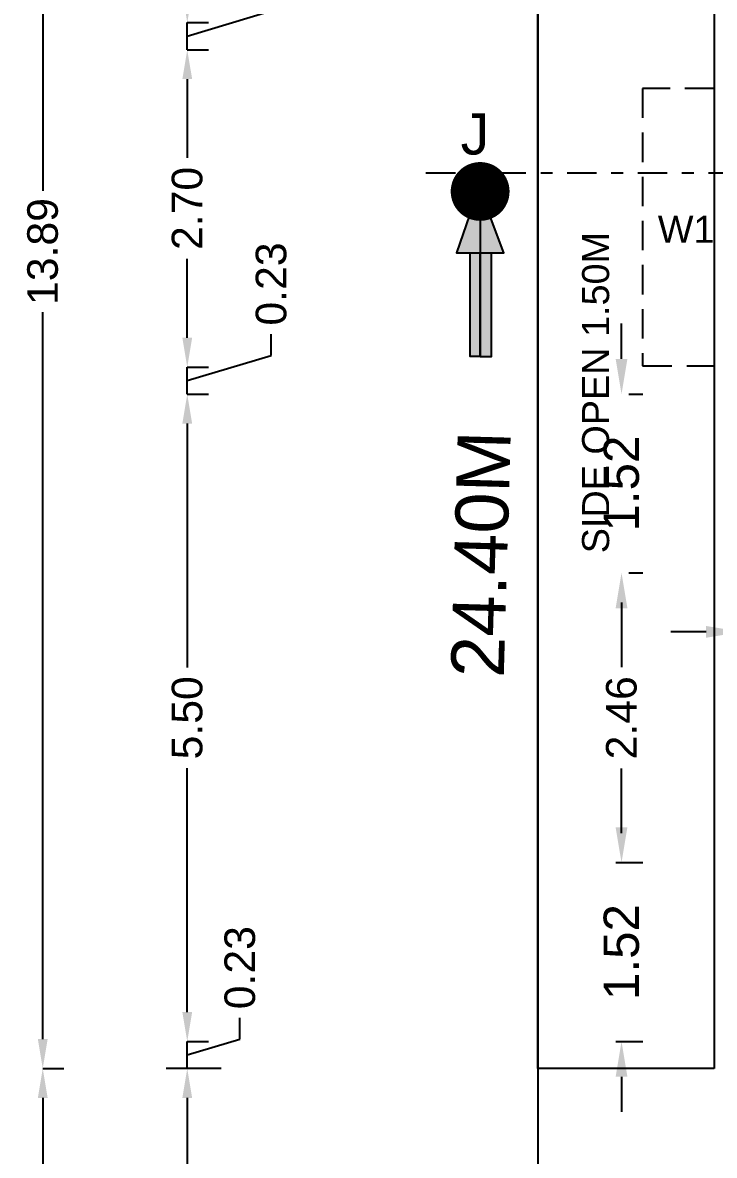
# Model space of a CAD drawing. Header units: metres. Extents: x 31 to 185, y 214 to 372.
# Drawn here: x 47.3 to 53.17, y 264.66 to 274.29 of the extents above; entities that cross this region are included whole.
import ezdxf

# ---------------------------------------------------------------- set-up
doc = ezdxf.new("R2010")
doc.units = ezdxf.units.M
doc.header["$MEASUREMENT"] = 0
doc.linetypes.add('DASHDOT2', pattern=[0.5, 0.25, -0.125, 0, -0.125])
doc.linetypes.add('DASHED2', pattern=[0.375, 0.25, -0.125])
for name, color, linetype in [('0 @ 1', 7, 'Continuous'), ('BLK_1_LVL_0_SIDE_SETBACK1', 171, 'Continuous'), ('PLOT_BOUNDARY', 70, 'Continuous')]:
    doc.layers.add(name, color=color, linetype=linetype)
doc.layers.add('BLK_1_FLR_0_STAIR_1_FLIGHT_2', color=7, linetype='Continuous', lineweight=0)
doc.layers.add('BLK_1_FLR_0_STAIR_1_LANDING_1', color=7, linetype='Continuous', lineweight=0)
doc.styles.add('ROMANT', font='arial.ttf', dxfattribs={"height": 15})
doc.styles.get("Standard").update_dxf_attribs({"font": 'arial.ttf'})
doc.styles.add('style1', font='arialbd.ttf', dxfattribs={"height": 9})
doc.styles.add('style2', font='arial.ttf')
doc.dimstyles.new('Annotative', dxfattribs={"dimscale": 0, "dimtxt": 0.3, "dimasz": 0.3, "dimexe": 0.18, "dimexo": 0.0625, "dimgap": 0.09, "dimtad": 0, "dimzin": 0, "dimdsep": 46, "dimtxsty": 'Standard', "dimcen": 0.09, "dimadec": 0, "dimazin": 0, "dimtfac": 1, "dimtofl": 0, "dimtmove": 0, "dimatfit": 3, "dimfxl": 0, "dimtolj": 1, "dimtzin": 0, "dimarcsym": 0})
doc.dimstyles.new('Standard$0', dxfattribs={"dimtxt": 0.5, "dimasz": 0.5, "dimexe": 0, "dimexo": 1, "dimgap": 0, "dimtad": 0, "dimdec": 4, "dimzin": 0, "dimdsep": 46, "dimlunit": 4, "dimtxsty": 'Standard', "dimcen": 0.09, "dimadec": 0, "dimazin": 0, "dimtfac": 1, "dimtdec": 4, "dimtofl": 0, "dimtmove": 0, "dimatfit": 3, "dimfxl": 0, "dimtolj": 1, "dimtzin": 0, "dimarcsym": 0})
doc.dimstyles.new('STANDARD$7', dxfattribs={"dimtxt": 200, "dimasz": 100, "dimexe": 200, "dimexo": 200, "dimgap": 100, "dimtad": 1, "dimzin": 12, "dimdsep": 46, "dimtxsty": 'style1', "dimblk": 'OBLIQUE', "dimblk1": 'DOT', "dimblk2": 'DOT', "dimsah": 1, "dimcen": 200, "dimse1": 1, "dimse2": 1, "dimclrd": 6, "dimclre": 3, "dimclrt": 6, "dimadec": 0, "dimazin": 0, "dimtfac": 1, "dimtix": 1, "dimtmove": 2, "dimatfit": 3, "dimldrblk": 'DOT', "dimfxl": 0, "dimtolj": 1, "dimtzin": 12, "dimarcsym": 0})

# ---------------------------------------------------------------- blocks, each defined once
blk = doc.blocks.new('*D187')
at = {"color": 0, "lineweight": -2, "ltscale": 10}
for p, q in [((53.4021, 269.1868), (53.4021, 268.9314)), ((54.9221, 269.1868), (54.9221, 268.9314)), ((53.1021, 269.1114), (52.8021, 269.1114)), ((55.2221, 269.1114), (55.5221, 269.1114))]:
    blk.add_line(p, q, dxfattribs=at)
for points in [[(53.1021, 269.1614), (53.1021, 269.0614), (53.4021, 269.1114)], [(55.2221, 269.1614), (55.2221, 269.0614), (54.9221, 269.1114)]]:
    blk.add_solid(points, dxfattribs=at)
at = {"layer": 'Defpoints', "color": 0, "lineweight": -2, "ltscale": 10}
for p in [(53.4021, 269.2493), (54.9221, 269.2493), (53.4021, 269.1114)]:
    blk.add_point(p, dxfattribs=at)
at = {"color": 0, "lineweight": -2, "ltscale": 10, "insert": (54.1621, 269.1114), "char_height": 0.3, "attachment_point": 5}
blk.add_mtext('\\A1;1.52', dxfattribs=at)
blk = doc.blocks.new('*D178')
at = {"color": 0, "lineweight": -2}
for p, q in [((48.9824, 265.3993), (48.5137, 265.3993)), ((48.6937, 265.1493), (48.6937, 262.7984)), ((48.6937, 259.6409), (48.6937, 261.9918)), ((48.9824, 259.3909), (48.5137, 259.3909))]:
    blk.add_line(p, q, dxfattribs=at)
for points in [[(48.6521, 265.1493), (48.7354, 265.1493), (48.6937, 265.3993)], [(48.6521, 259.6409), (48.7354, 259.6409), (48.6937, 259.3909)]]:
    blk.add_solid(points, dxfattribs=at)
at = {"layer": 'Defpoints', "color": 0, "lineweight": -2}
for p in [(48.6937, 265.3993), (49.0449, 265.3993), (49.0449, 259.3909)]:
    blk.add_point(p, dxfattribs=at)
at = {"color": 0, "insert": (48.6937, 262.3951), "char_height": 0.26, "attachment_point": 5, "rotation": 90}
blk.add_mtext('\\A1;6.01', dxfattribs=at)
blk = doc.blocks.new('*D179')
at = {"color": 0, "lineweight": -2}
for p, q in [((48.6937, 265.8793), (48.6937, 266.1293)), ((49.1416, 265.6486), (49.1416, 265.8286)), ((48.6937, 265.5143), (49.1416, 265.6486)), ((48.6937, 265.6293), (48.8737, 265.6293)), ((48.6937, 265.3993), (48.6937, 265.6293)), ((48.9824, 265.3993), (48.5137, 265.3993)), ((48.6937, 265.1493), (48.6937, 264.8993))]:
    blk.add_line(p, q, dxfattribs=at)
for points in [[(48.6521, 265.8793), (48.7354, 265.8793), (48.6937, 265.6293)], [(48.6521, 265.1493), (48.7354, 265.1493), (48.6937, 265.3993)]]:
    blk.add_solid(points, dxfattribs=at)
at = {"layer": 'Defpoints', "color": 0, "lineweight": -2}
for p in [(48.6937, 265.6293), (48.6937, 265.6293), (49.0449, 265.3993)]:
    blk.add_point(p, dxfattribs=at)
at = {"color": 0, "insert": (49.1416, 266.2563), "char_height": 0.26, "attachment_point": 5, "rotation": 90}
blk.add_mtext('\\A1;0.23', dxfattribs=at)
blk = doc.blocks.new('*D180')
at = {"color": 0, "lineweight": -2}
for p, q in [((48.6937, 271.1323), (48.8737, 271.1323)), ((48.6937, 270.8823), (48.6937, 268.808)), ((48.6937, 265.8793), (48.6937, 267.9535)), ((48.6937, 265.6293), (48.8737, 265.6293))]:
    blk.add_line(p, q, dxfattribs=at)
for points in [[(48.6521, 270.8823), (48.7354, 270.8823), (48.6937, 271.1323)], [(48.6521, 265.8793), (48.7354, 265.8793), (48.6937, 265.6293)]]:
    blk.add_solid(points, dxfattribs=at)
at = {"layer": 'Defpoints', "color": 0, "lineweight": -2}
for p in [(48.6937, 271.1323), (48.6937, 271.1323), (48.6937, 265.6293)]:
    blk.add_point(p, dxfattribs=at)
at = {"color": 0, "insert": (48.6937, 268.3808), "char_height": 0.26, "attachment_point": 5, "rotation": 90}
blk.add_mtext('\\A1;5.50', dxfattribs=at)
blk = doc.blocks.new('*D181')
at = {"color": 0, "lineweight": -2}
for p, q in [((48.6937, 271.6123), (48.6937, 271.8623)), ((49.4073, 271.4613), (49.4073, 271.6413)), ((48.6937, 271.2473), (49.4073, 271.4613)), ((48.6937, 271.3623), (48.8737, 271.3623)), ((48.6937, 271.1323), (48.6937, 271.3623)), ((48.6937, 271.1323), (48.8737, 271.1323)), ((48.6937, 270.8823), (48.6937, 270.6323))]:
    blk.add_line(p, q, dxfattribs=at)
for points in [[(48.6521, 271.6123), (48.7354, 271.6123), (48.6937, 271.3623)], [(48.6521, 270.8823), (48.7354, 270.8823), (48.6937, 271.1323)]]:
    blk.add_solid(points, dxfattribs=at)
at = {"layer": 'Defpoints', "color": 0, "lineweight": -2}
for p in [(48.6937, 271.3623), (48.6937, 271.3623), (48.6937, 271.1323)]:
    blk.add_point(p, dxfattribs=at)
at = {"color": 0, "insert": (49.4073, 272.069), "char_height": 0.26, "attachment_point": 5, "rotation": 90}
blk.add_mtext('\\A1;0.23', dxfattribs=at)
blk = doc.blocks.new('*D182')
at = {"color": 0, "lineweight": -2}
for p, q in [((48.6937, 274.0609), (48.8737, 274.0609)), ((48.6937, 273.8109), (48.6937, 273.141)), ((48.6937, 271.6123), (48.6937, 272.2821)), ((48.6937, 271.3623), (48.8737, 271.3623))]:
    blk.add_line(p, q, dxfattribs=at)
for points in [[(48.6521, 273.8109), (48.7354, 273.8109), (48.6937, 274.0609)], [(48.6521, 271.6123), (48.7354, 271.6123), (48.6937, 271.3623)]]:
    blk.add_solid(points, dxfattribs=at)
at = {"layer": 'Defpoints', "color": 0, "lineweight": -2}
for p in [(48.6937, 274.0609), (48.6937, 274.0609), (48.6937, 271.3623)]:
    blk.add_point(p, dxfattribs=at)
at = {"color": 0, "insert": (48.6937, 272.7116), "char_height": 0.26, "attachment_point": 5, "rotation": 90}
blk.add_mtext('\\A1;2.70', dxfattribs=at)
blk = doc.blocks.new('*D183')
at = {"color": 0, "lineweight": -2}
for p, q in [((48.6937, 274.5409), (48.6937, 274.7909)), ((49.4073, 274.39), (49.4073, 274.57)), ((48.6937, 274.1759), (49.4073, 274.39)), ((48.6937, 274.2909), (48.8737, 274.2909)), ((48.6937, 274.0609), (48.6937, 274.2909)), ((48.6937, 274.0609), (48.8737, 274.0609)), ((48.6937, 273.8109), (48.6937, 273.5609))]:
    blk.add_line(p, q, dxfattribs=at)
for points in [[(48.6521, 274.5409), (48.7354, 274.5409), (48.6937, 274.2909)], [(48.6521, 273.8109), (48.7354, 273.8109), (48.6937, 274.0609)]]:
    blk.add_solid(points, dxfattribs=at)
at = {"layer": 'Defpoints', "color": 0, "lineweight": -2}
for p in [(48.6937, 274.2909), (48.6937, 274.2909), (48.6937, 274.0609)]:
    blk.add_point(p, dxfattribs=at)
at = {"color": 0, "insert": (49.4073, 274.9976), "char_height": 0.26, "attachment_point": 5, "rotation": 90}
blk.add_mtext('\\A1;0.23', dxfattribs=at)
blk = doc.blocks.new('*D186')
at = {"color": 0, "lineweight": -2}
for p, q in [((47.4659, 265.3993), (47.6459, 265.3993)), ((47.4659, 265.1493), (47.4659, 262.7984)), ((47.4659, 259.6409), (47.4659, 261.9918)), ((47.4659, 259.3909), (47.6459, 259.3909))]:
    blk.add_line(p, q, dxfattribs=at)
for points in [[(47.4242, 265.1493), (47.5076, 265.1493), (47.4659, 265.3993)], [(47.4242, 259.6409), (47.5076, 259.6409), (47.4659, 259.3909)]]:
    blk.add_solid(points, dxfattribs=at)
at = {"layer": 'Defpoints', "color": 0, "lineweight": -2}
for p in [(47.4659, 265.3993), (47.4659, 265.3993), (47.4659, 259.3909)]:
    blk.add_point(p, dxfattribs=at)
at = {"color": 0, "insert": (47.4659, 262.3951), "char_height": 0.26, "attachment_point": 5, "rotation": 90}
blk.add_mtext('\\A1;6.01', dxfattribs=at)
blk = doc.blocks.new('*D172')
at = {"color": 0, "lineweight": -2}
for p, q in [((47.4659, 279.2909), (47.6459, 279.2909)), ((47.4659, 279.0409), (47.4659, 272.8618)), ((47.4659, 265.6493), (47.4659, 271.8284)), ((47.4659, 265.3993), (47.6459, 265.3993))]:
    blk.add_line(p, q, dxfattribs=at)
for points in [[(47.4242, 279.0409), (47.5076, 279.0409), (47.4659, 279.2909)], [(47.4242, 265.6493), (47.5076, 265.6493), (47.4659, 265.3993)]]:
    blk.add_solid(points, dxfattribs=at)
at = {"layer": 'Defpoints', "color": 0, "lineweight": -2}
for p in [(47.4659, 279.2909), (47.4659, 279.2909), (47.4659, 265.3993)]:
    blk.add_point(p, dxfattribs=at)
at = {"color": 0, "insert": (47.4659, 272.3451), "char_height": 0.26, "attachment_point": 5, "rotation": 90}
blk.add_mtext('\\A1;13.89', dxfattribs=at)
blk = doc.blocks.new('_Dot')
at = {"color": 0, "linetype": 'ByBlock', "lineweight": -2}
blk.add_line((-0.5, 0), (-1, 0), dxfattribs=at)
at = {"color": 0, "linetype": 'ByBlock', "const_width": 0.5}
blk.add_lwpolyline([(-0.25, 0, 1), (0.25, 0, 1)], format="xyb", close=True, dxfattribs=at)
blk = doc.blocks.new('_Oblique')
at = {"color": 0, "linetype": 'ByBlock', "lineweight": -2}
blk.add_line((-0.5, -0.5), (0.5, 0.5), dxfattribs=at)
blk = doc.blocks.new('*D195')
at = {"layer": 'BLK_1_FLR_0_STAIR_1_LANDING_1', "color": 1, "lineweight": -2, "ltscale": 10}
for p, q in [((52.3836, 267.4493), (52.3836, 267.7493)), ((52.336, 267.1493), (52.5636, 267.1493)), ((52.336, 265.6293), (52.5636, 265.6293)), ((52.3836, 265.3293), (52.3836, 265.0293))]:
    blk.add_line(p, q, dxfattribs=at)
for points in [[(52.3336, 267.4493), (52.4336, 267.4493), (52.3836, 267.1493)], [(52.3336, 265.3293), (52.4336, 265.3293), (52.3836, 265.6293)]]:
    blk.add_solid(points, dxfattribs=at)
at = {"layer": 'Defpoints', "color": 0, "lineweight": -2, "ltscale": 10}
for p in [(52.2735, 267.1493), (52.3836, 267.1493), (52.2735, 265.6293)]:
    blk.add_point(p, dxfattribs=at)
at = {"layer": 'BLK_1_FLR_0_STAIR_1_LANDING_1', "color": 1, "lineweight": -2, "ltscale": 10, "insert": (52.3836, 266.3893), "char_height": 0.3, "attachment_point": 5, "rotation": 90}
blk.add_mtext('\\A1;1.52', dxfattribs=at)
blk = doc.blocks.new('*D196')
at = {"layer": 'BLK_1_FLR_0_STAIR_1_FLIGHT_2', "color": 1, "lineweight": -2, "ltscale": 10}
for p, q in [((52.4461, 269.6123), (52.5636, 269.6123)), ((52.3836, 269.3623), (52.3836, 268.8106)), ((52.3836, 267.3993), (52.3836, 267.951)), ((52.336, 267.1493), (52.5636, 267.1493))]:
    blk.add_line(p, q, dxfattribs=at)
for points in [[(52.3419, 269.3623), (52.4252, 269.3623), (52.3836, 269.6123)], [(52.3419, 267.3993), (52.4252, 267.3993), (52.3836, 267.1493)]]:
    blk.add_solid(points, dxfattribs=at)
at = {"layer": 'Defpoints', "color": 0, "lineweight": -2, "ltscale": 10}
for p in [(52.3836, 269.6123), (52.3836, 269.6123), (52.2735, 267.1493)]:
    blk.add_point(p, dxfattribs=at)
at = {"layer": 'BLK_1_FLR_0_STAIR_1_FLIGHT_2', "color": 1, "lineweight": -2, "ltscale": 10, "insert": (52.3836, 268.3808), "char_height": 0.26, "attachment_point": 5, "rotation": 90}
blk.add_mtext('\\A1;2.46', dxfattribs=at)
blk = doc.blocks.new('*D197')
at = {"layer": 'BLK_1_FLR_0_STAIR_1_LANDING_1', "color": 1, "lineweight": -2, "ltscale": 10}
for p, q in [((52.3836, 271.4323), (52.3836, 271.7323)), ((52.4461, 271.1323), (52.5636, 271.1323)), ((52.4461, 269.6123), (52.5636, 269.6123)), ((52.3836, 269.3123), (52.3836, 269.0123))]:
    blk.add_line(p, q, dxfattribs=at)
for points in [[(52.3336, 271.4323), (52.4336, 271.4323), (52.3836, 271.1323)], [(52.3336, 269.3123), (52.4336, 269.3123), (52.3836, 269.6123)]]:
    blk.add_solid(points, dxfattribs=at)
at = {"layer": 'Defpoints', "color": 0, "lineweight": -2, "ltscale": 10}
for p in [(52.3836, 271.1323), (52.3836, 271.1323), (52.3836, 269.6123)]:
    blk.add_point(p, dxfattribs=at)
at = {"layer": 'BLK_1_FLR_0_STAIR_1_LANDING_1', "color": 1, "lineweight": -2, "ltscale": 10, "insert": (52.3836, 270.3723), "char_height": 0.3, "attachment_point": 5, "rotation": 90}
blk.add_mtext('\\A1;1.52', dxfattribs=at)
blk = doc.blocks.new('TDGDG')
at = {"ltscale": 5}
h = blk.add_hatch(color=256, dxfattribs=at)
h.dxf.hatch_style = 1
h.paths.add_polyline_path([(-3790.5079, -161.7811), (-3790.5079, -162.1831), (-3789.9501, -161.9738)])
h.paths.add_polyline_path([(-3791.3887, -161.8976), (-3791.3887, -161.981), (-3790.5079, -161.981), (-3790.5079, -161.8976)])
h.paths.add_polyline_path([(-3790.5079, -162.0748), (-3790.5079, -161.9821), (-3791.3904, -161.9821), (-3791.3904, -162.0748)])
blk.add_lwpolyline([(-3789.9501, -161.9738), (-3790.5079, -161.7811), (-3790.5079, -162.1831), (-3789.9501, -161.9738)], dxfattribs=at)
for points in [[(-3790.5079, -161.9821), (-3791.3887, -161.9821), (-3791.3887, -161.8976), (-3790.5079, -161.8976)], [(-3791.3904, -161.981), (-3790.5079, -161.981), (-3790.5079, -162.0748), (-3791.3904, -162.0748)]]:
    blk.add_lwpolyline(points, close=True, dxfattribs=at)
blk.add_leader([(-3789.9856, -161.981), (-3791.3904, -161.981)], dimstyle='STANDARD$7', override={"dimasz": 0.5, "dimgap": 100, "dimtad": 0, "dimfxl": 7.5, "dimfxlon": 1}, dxfattribs=at)

msp = doc.modelspace()

# ---------------------------------------------------------------- linework, layer by layer
at = {"linetype": 'DASHED2', "lineweight": -2}
for p, q in [((53.1721, 273.7308), (52.5621, 273.7308)), ((52.5621, 273.7308), (52.5621, 271.3736)), ((52.5621, 271.3736), (53.1721, 271.3736))]:
    msp.add_line(p, q, dxfattribs=at)
at = {"lineweight": -2, "ltscale": 10}
msp.add_lwpolyline([(51.6721, 283.7909), (51.6721, 259.3909), (60.6721, 259.4009), (61.3721, 283.7909), (51.6721, 283.7909)], close=True, dxfattribs=at)
at = {"linetype": 'DASHDOT2', "lineweight": -2}
msp.add_lwpolyline([(50.7219, 273.015), (61.6286, 273.015)], dxfattribs=at)
at = {"layer": 'BLK_1_LVL_0_SIDE_SETBACK1', "color": 171, "lineweight": -2, "ltscale": 10}
msp.add_lwpolyline([(53.1721, 265.3993), (51.6721, 265.3993), (51.6721, 279.2909), (53.1721, 279.2909), (53.1721, 265.3993)], close=True, dxfattribs=at)
at = {"layer": 'PLOT_BOUNDARY', "color": 70, "lineweight": -2, "ltscale": 10}
msp.add_lwpolyline([(51.6721, 283.7909), (51.6721, 259.3909), (60.6721, 259.4009), (61.3721, 283.7909), (51.6721, 283.7909)], close=True, dxfattribs=at)
at = {"layer": 'PLOT_BOUNDARY', "color": 6, "lineweight": -2, "ltscale": 10}
msp.add_lwpolyline([(51.6721, 283.7909), (51.6721, 259.3909), (60.6721, 259.4009), (61.3721, 283.7909), (51.6721, 283.7909)], close=True, dxfattribs=at)
at = {"layer": 'PLOT_BOUNDARY', "color": 5, "lineweight": -2, "ltscale": 10}
msp.add_lwpolyline([(51.6721, 283.7909), (51.6721, 259.3909), (60.6721, 259.4009), (61.3721, 283.7909), (51.6721, 283.7909)], close=True, dxfattribs=at)

# ---------------------------------------------------------------- block references
at = {"rotation": 90}
msp.add_blockref('TDGDG', (-110.7987, 4062.8413), dxfattribs=at)

# ---------------------------------------------------------------- texts
at = {"style": 'style2'}
msp.add_text('J', height=0.35, dxfattribs=at).set_placement((51.0161, 273.1697))
at = {"lineweight": -2, "style": 'ROMANT'}
msp.add_text('W1', height=0.23, dxfattribs=at).set_placement((52.692, 272.4193))
for s, height, rotation, p in [('SIDE OPEN 1.50M', 0.23, 90, (52.2784, 269.7796)), ('24.40M', 0.45, 88.36319, (51.3827, 268.7181))]:
    msp.add_text(s, height=height, rotation=rotation, dxfattribs=at).set_placement(p)

# ---------------------------------------------------------------- dimensions: what is measured, and where the dimension line sits
for base, p1, p2, picture, middle in [((47.4659, 279.2909), (47.4659, 265.3993), (47.4659, 279.2909), '*D172', (47.4659, 272.3451)), ((48.6937, 274.2909), (48.6937, 274.0609), (48.6937, 274.2909), '*D183', (49.4073, 274.66)), ((48.6937, 274.0609), (48.6937, 271.3623), (48.6937, 274.0609), '*D182', (48.6937, 272.7116)), ((48.6937, 271.3623), (48.6937, 271.1323), (48.6937, 271.3623), '*D181', (49.4073, 271.7313)), ((48.6937, 271.1323), (48.6937, 265.6293), (48.6937, 271.1323), '*D180', (48.6937, 268.3808)), ((48.6937, 265.6293), (49.0449, 265.3993), (48.6937, 265.6293), '*D179', (49.1416, 265.9186))]:
    dim = msp.add_linear_dim(base=base, p1=p1, p2=p2, angle=270, dimstyle='Standard$0', override={"dimtxt": 0.26, "dimasz": 0.25, "dimexe": 0.18, "dimexo": 0.0625, "dimgap": 0.09, "dimdec": 2, "dimlunit": 2, "dimtdec": 2, "dimtmove": 1, "dimfxl": 12, "dimtfill": 1, "dimarcsym": 1})
    dim.commit()
    dim.dimension.update_dxf_attribs({"geometry": picture, "text_midpoint": middle})
for p1, p2, distance, picture, middle in [((47.4659, 259.3909), (47.4659, 265.3993), 0, '*D186', (47.4659, 262.3951)), ((49.0449, 259.3909), (49.0449, 265.3993), 0.3512, '*D178', (48.6937, 262.3951))]:
    dim = msp.add_aligned_dim(p1=p1, p2=p2, distance=distance, dimstyle='Standard$0', override={"dimtxt": 0.26, "dimasz": 0.25, "dimexe": 0.18, "dimexo": 0.0625, "dimgap": 0.09, "dimdec": 2, "dimlunit": 2, "dimtdec": 2, "dimtmove": 1, "dimfxl": 12, "dimtfill": 1, "dimarcsym": 1})
    dim.commit()
    dim.dimension.update_dxf_attribs({"geometry": picture, "text_midpoint": middle})
at = {"layer": '0 @ 1', "lineweight": -2, "ltscale": 10}
dim = msp.add_aligned_dim(p1=(54.9221, 269.2493), p2=(53.4021, 269.2493), distance=0.1378, dimstyle='Annotative', override={"dimscale": 1, "dimtix": 0, "dimtofl": 0, "dimtmove": 0, "dimatfit": 3, "dimfxl": 7.5, "dimfxlon": 1, "dimarcsym": 1}, dxfattribs=at)
dim.commit()
dim.dimension.update_dxf_attribs({"geometry": '*D187', "text_midpoint": (54.1621, 269.1114)})
at = {"layer": 'BLK_1_FLR_0_STAIR_1_FLIGHT_2', "color": 1, "lineweight": -2, "ltscale": 10}
dim = msp.add_linear_dim(base=(52.3836, 269.6123), p1=(52.2735, 267.1493), p2=(52.3836, 269.6123), angle=270, dimstyle='Standard$0', override={"dimtxt": 0.26, "dimasz": 0.25, "dimexe": 0.18, "dimexo": 0.0625, "dimgap": 0.09, "dimdec": 2, "dimlunit": 2, "dimclrd": 1, "dimclre": 1, "dimclrt": 1, "dimtdec": 2, "dimfxlon": 0}, dxfattribs=at)
dim.commit()
dim.dimension.update_dxf_attribs({"geometry": '*D196', "text_midpoint": (52.3836, 268.3808)})
at = {"layer": 'BLK_1_FLR_0_STAIR_1_LANDING_1', "color": 1, "lineweight": -2, "ltscale": 10}
dim = msp.add_linear_dim(base=(52.3836, 271.1323), p1=(52.3836, 269.6123), p2=(52.3836, 271.1323), angle=270, dimstyle='Standard$0', override={"dimtxt": 0.3, "dimasz": 0.3, "dimexe": 0.18, "dimexo": 0.0625, "dimgap": 0.09, "dimdec": 2, "dimlunit": 2, "dimclrd": 1, "dimclre": 1, "dimclrt": 1, "dimtdec": 2, "dimfxlon": 0}, dxfattribs=at)
dim.commit()
dim.dimension.update_dxf_attribs({"geometry": '*D197', "text_midpoint": (52.3836, 270.3723)})
dim = msp.add_aligned_dim(p1=(52.2735, 265.6293), p2=(52.2735, 267.1493), distance=-0.1101, dimstyle='Standard$0', override={"dimtxt": 0.3, "dimasz": 0.3, "dimexe": 0.18, "dimexo": 0.0625, "dimgap": 0.09, "dimdec": 2, "dimlunit": 2, "dimclrd": 1, "dimclre": 1, "dimclrt": 1, "dimtdec": 2, "dimfxlon": 0}, dxfattribs=at)
dim.commit()
dim.dimension.update_dxf_attribs({"geometry": '*D195', "text_midpoint": (52.3836, 266.3893)})

doc.saveas('drawing.dxf')
